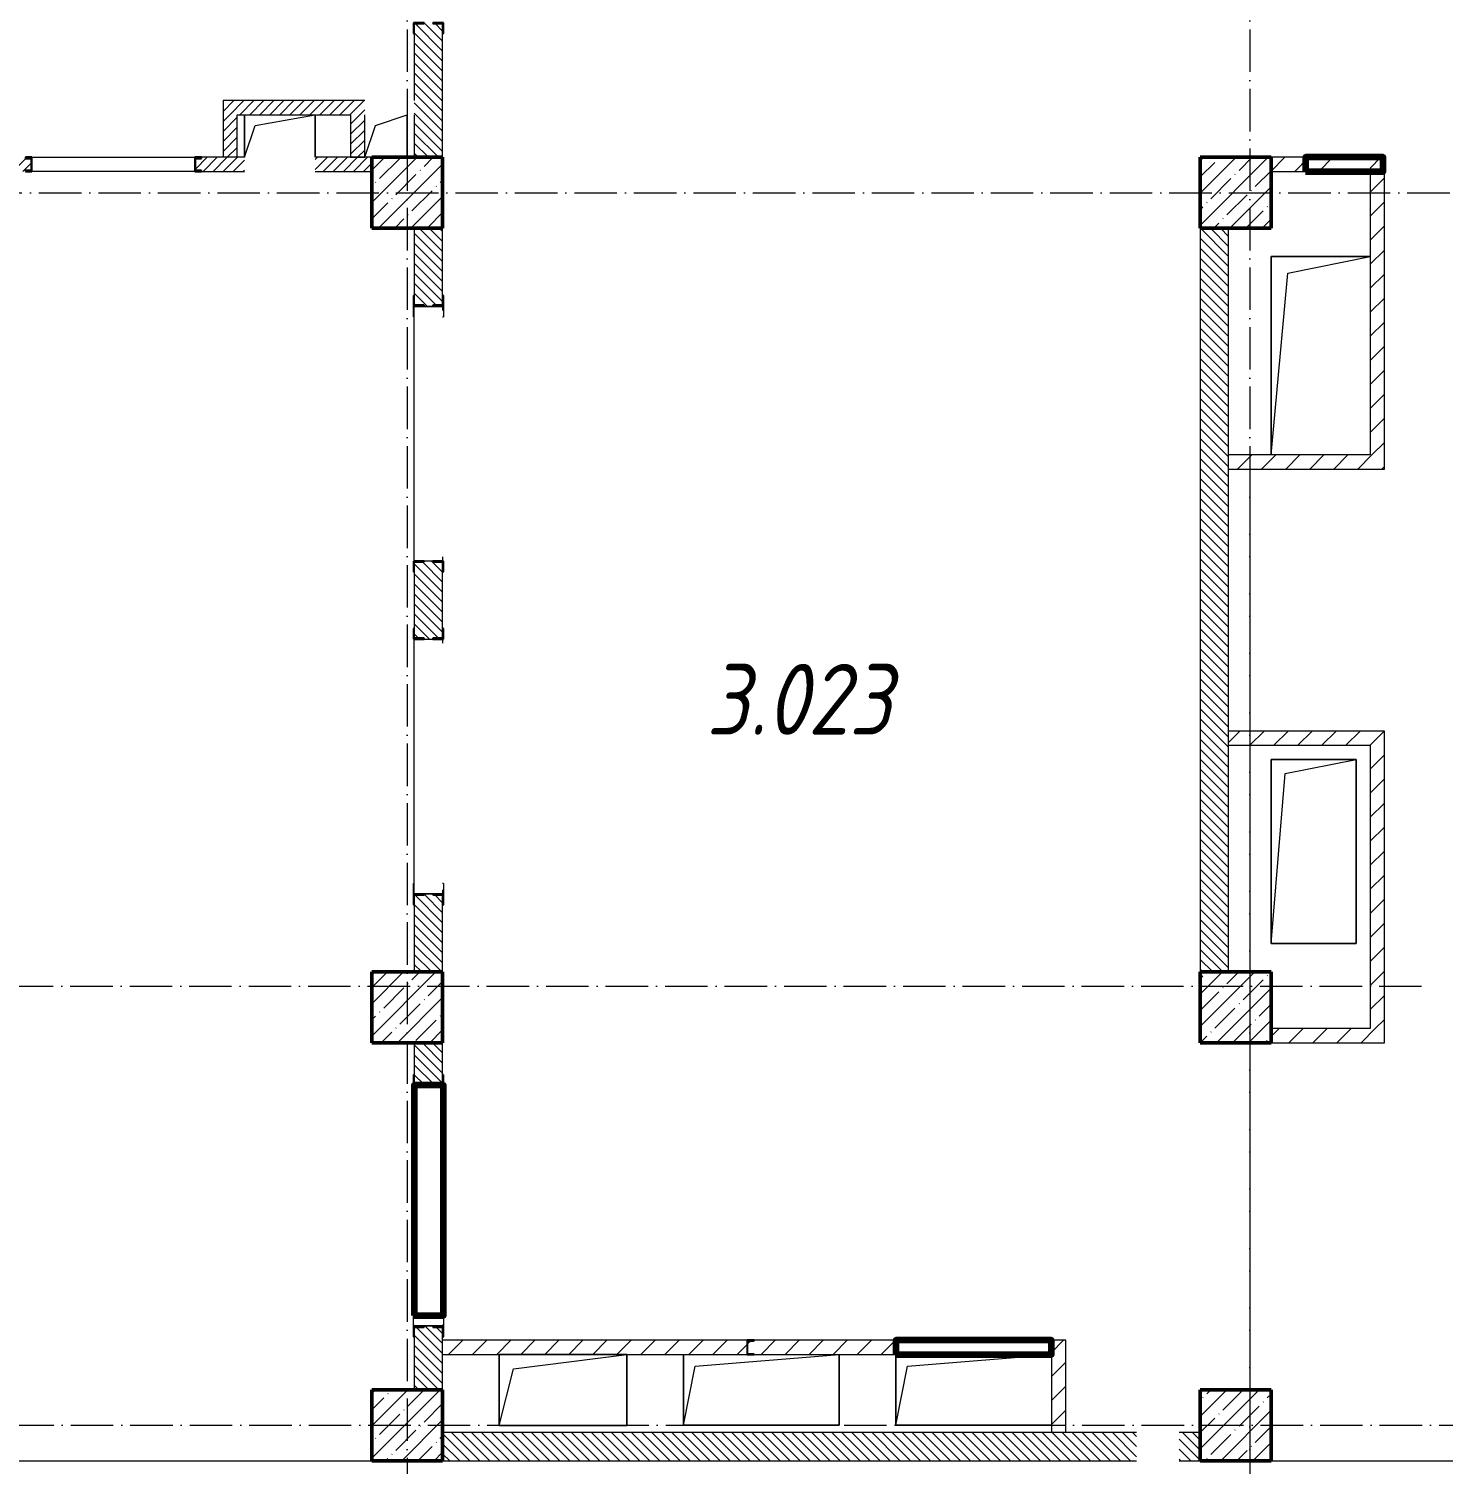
# Model space of a CAD drawing. Header units: millimetres. Extents: x -356862 to 418287, y 0 to 839748.
# Drawn here: x 222906 to 232895, y 501972 to 512105 of the extents above; entities that cross this region are included whole.
import ezdxf

# ---------------------------------------------------------------- set-up
doc = ezdxf.new("R2010")
doc.units = ezdxf.units.MM
doc.linetypes.add('50_200_ШТРИХ_1Т_ш5_п1_п1_', pattern=[700, 500, -100, 0, -100])
for name, color, linetype, lineweight in [('9.7) Заделка 956 шт', 6, 'Continuous', 158), ('A-FLOR-____-OTLN', 7, 'Continuous', 9), ('A-GENM-____-MCUT', 7, 'Continuous', 25), ('A-GENM-____-OTLN', 7, 'Continuous', 9), ('A-GENM-____-OTLN-1', 7, 'Continuous', 25), ('A-WALL-____-MCUT', 7, 'Continuous', 13), ('A-WALL-____-MCUT-3', 7, 'Continuous', 9), ('A-WALL-____-PATT-1', 7, 'Continuous', 9), ('A-WALL-FNSH-MCUT-1', 7, 'Continuous', 9), ('I-WALL-____-OTLN', 7, 'Continuous', 9), ('S-COLS-____-MCUT', 7, 'Continuous', 50), ('S-COLS-____-OTLN', 7, 'Continuous', 9), ('S-GRID-____-OTLN-1', 7, '50_200_ШТРИХ_1Т_ш5_п1_п1_', 9), ('Марки помещений', 7, 'Continuous', 9)]:
    doc.layers.add(name, color=color, linetype=linetype, lineweight=lineweight)
doc.styles.add('ISOCPEUR_I_2', font='isocpeui.ttf', dxfattribs={"width": 0.85, "height": 2.3})
pattern_1 = [(45, (142429.057, 459015.94), (-35.35534, 35.35534), [])]
pattern_2 = [(135, (142429.057, 459015.94), (-35.35534, -35.35534), [])]
pattern_3 = [(45, (-83150, -43231.04), (-114.04925, 114.04925), []), (45, (-83035.95, -43231.04), (-114.04925, 114.04925), [201.613, -40.323, 3.353, -36.97])]
pattern_4 = [(45, (-89000, -43231.04), (-114.04925, 114.04925), []), (45, (-88885.95, -43231.04), (-114.04925, 114.04925), [201.613, -40.323, 3.353, -36.97])]
pattern_5 = [(45, (142429.06, 459015.94), (-84.85281, 84.85281), [])]

# ---------------------------------------------------------------- blocks, each defined once
blk = doc.blocks.new('BSC_Колонна _Прямоугольная - 500х500-V36-АР1_План отверстий 3 этажа в осях 1-64_Ю-ЯЯ')
at = {"layer": 'S-COLS-____-OTLN'}
h = blk.add_hatch(dxfattribs=at)
h.set_pattern_fill('FP_44', color=256, style=0, pattern_type=2)
h.set_pattern_definition([(45, (-89000, -51931.04), (-114.04925, 114.04925), []), (45, (-88885.95, -51931.04), (-114.04925, 114.04925), [201.613, -40.323, 3.353, -36.97])])
h.paths.add_polyline_path([(-250, -250), (250, -250), (250, 250), (-250, 250)], flags=0)
at = {"layer": 'S-COLS-____-MCUT'}
for p, q in [((250, 250), (-250, 250)), ((-250, 250), (-250, -250)), ((250, -250), (250, 250)), ((-250, -250), (250, -250))]:
    blk.add_line(p, q, dxfattribs=at)
blk = doc.blocks.new('BSC_Колонна _Прямоугольная - 500х500-V37-АР1_План отверстий 3 этажа в осях 1-64_Ю-ЯЯ')
at = {"layer": 'S-COLS-____-OTLN'}
h = blk.add_hatch(dxfattribs=at)
h.set_pattern_fill('FP_45', color=256, style=0, pattern_type=2)
h.set_pattern_definition([(45, (-83150, -51931.04), (-114.04925, 114.04925), []), (45, (-83035.95, -51931.04), (-114.04925, 114.04925), [201.613, -40.323, 3.353, -36.97])])
h.paths.add_polyline_path([(-250, -250), (250, -250), (250, 250), (-250, 250)], flags=0)
at = {"layer": 'S-COLS-____-MCUT'}
for p, q in [((250, 250), (-250, 250)), ((-250, 250), (-250, -250)), ((250, -250), (250, 250)), ((-250, -250), (250, -250))]:
    blk.add_line(p, q, dxfattribs=at)
blk = doc.blocks.new('BSC_Колонна _Прямоугольная - 500х500-V54-АР1_План отверстий 3 этажа в осях 1-64_Ю-ЯЯ')
at = {"layer": 'S-COLS-____-OTLN'}
h = blk.add_hatch(dxfattribs=at)
h.set_pattern_fill('FP_62', color=256, style=0, pattern_type=2)
h.set_pattern_definition([(45, (-89000, -46181.04), (-114.04925, 114.04925), []), (45, (-88885.95, -46181.04), (-114.04925, 114.04925), [201.613, -40.323, 3.353, -36.97])])
h.paths.add_polyline_path([(-250, -250), (250, -250), (250, 250), (-250, 250)], flags=0)
at = {"layer": 'S-COLS-____-MCUT'}
for p, q in [((250, 250), (-250, 250)), ((-250, 250), (-250, -250)), ((250, -250), (250, 250)), ((-250, -250), (250, -250))]:
    blk.add_line(p, q, dxfattribs=at)
blk = doc.blocks.new('BSC_Колонна _Прямоугольная - 500х500-V55-АР1_План отверстий 3 этажа в осях 1-64_Ю-ЯЯ')
at = {"layer": 'S-COLS-____-OTLN'}
h = blk.add_hatch(dxfattribs=at)
h.set_pattern_fill('FP_63', color=256, style=0, pattern_type=2)
h.set_pattern_definition([(45, (-83150, -46181.04), (-114.04925, 114.04925), []), (45, (-83035.95, -46181.04), (-114.04925, 114.04925), [201.613, -40.323, 3.353, -36.97])])
h.paths.add_polyline_path([(-250, -250), (250, -250), (250, 250), (-250, 250)], flags=0)
at = {"layer": 'S-COLS-____-MCUT'}
for p, q in [((250, 250), (-250, 250)), ((-250, 250), (-250, -250)), ((250, -250), (250, 250)), ((-250, -250), (250, -250))]:
    blk.add_line(p, q, dxfattribs=at)
blk = doc.blocks.new('BSC_Колонна _Прямоугольная - 500х500-V120-АР1_План отверстий 3 этажа в осях 1-64_Ю-ЯЯ')
at = {"layer": 'S-COLS-____-OTLN'}
h = blk.add_hatch(dxfattribs=at)
h.set_pattern_fill('FP_125', color=256, style=0, pattern_type=2)
h.set_pattern_definition(pattern_3)
h.paths.add_polyline_path([(-250, -250), (250, -250), (250, 250), (-250, 250)], flags=0)
at = {"layer": 'S-COLS-____-MCUT'}
for p, q in [((250, 250), (-250, 250)), ((-250, 250), (-250, -250)), ((250, -250), (250, 250)), ((-250, -250), (250, -250))]:
    blk.add_line(p, q, dxfattribs=at)
blk = doc.blocks.new('BSC_Колонна _Прямоугольная - 500х500-V121-АР1_План отверстий 3 этажа в осях 1-64_Ю-ЯЯ')
at = {"layer": 'S-COLS-____-OTLN'}
h = blk.add_hatch(dxfattribs=at)
h.set_pattern_fill('FP_126', color=256, style=0, pattern_type=2)
h.set_pattern_definition(pattern_4)
h.paths.add_polyline_path([(-250, -250), (250, -250), (250, 250), (-250, 250)], flags=0)
at = {"layer": 'S-COLS-____-MCUT'}
for p, q in [((250, 250), (-250, 250)), ((-250, 250), (-250, -250)), ((250, -250), (250, 250)), ((-250, -250), (250, -250))]:
    blk.add_line(p, q, dxfattribs=at)
blk = doc.blocks.new('154_Фахверк_СКБ_Швеллер - Тип_100_3960-28515122-АР1_План отверстий 3 этажа в осях 1-64_Ю-ЯЯ')
at = {"layer": 'A-GENM-____-MCUT'}
for p, q in [((175, 50), (125, 50)), ((125, 50), (125, -50)), ((128, 47), (175, 47)), ((128, -47), (128, 47)), ((175, 47), (175, 50)), ((125, -50), (175, -50)), ((175, -47), (128, -47)), ((175, -50), (175, -47))]:
    blk.add_line(p, q, dxfattribs=at)
blk = doc.blocks.new('154_Стойка_СКБ_Швеллер - СМ-2180_100-28278414-АР1_План отверстий 3 этажа в осях 1-64_Ю-ЯЯ')
at = {"layer": 'A-GENM-____-MCUT'}
for p, q in [((171, 50), (125, 50)), ((125, 50), (125, -50)), ((129.5, 42.4), (171, 42.4)), ((129.5, -42.4), (129.5, 42.4)), ((171, 42.4), (171, 50)), ((125, -50), (171, -50)), ((171, -42.4), (129.5, -42.4)), ((171, -50), (171, -42.4))]:
    blk.add_line(p, q, dxfattribs=at)
blk = doc.blocks.new('154_Стойка_СКБ_Уголок - СМ-2180_200-28268025-АР1_План отверстий 3 этажа в осях 1-64_Ю-ЯЯ')
at = {"layer": 'A-GENM-____-MCUT'}
for p, q in [((125, 156), (125, 81)), ((200, 156), (125, 156)), ((131, 81), (131, 150)), ((131, 150), (200, 150)), ((200, 150), (200, 156)), ((125, 81), (131, 81)), ((131, 19), (125, 19)), ((125, 19), (125, -56)), ((131, -50), (131, 19)), ((125, -56), (200, -56)), ((200, -50), (131, -50)), ((200, -56), (200, -50))]:
    blk.add_line(p, q, dxfattribs=at)
blk = doc.blocks.new('154_Стойка_СКБ_Уголок - СМ-2480_200-28346303-АР1_План отверстий 3 этажа в осях 1-64_Ю-ЯЯ')
at = {"layer": 'A-GENM-____-MCUT'}
for p, q in [((125, 156), (125, 81)), ((200, 156), (125, 156)), ((131, 81), (131, 150)), ((131, 150), (200, 150)), ((200, 150), (200, 156)), ((125, 81), (131, 81)), ((131, 19), (125, 19)), ((125, 19), (125, -56)), ((131, -50), (131, 19)), ((125, -56), (200, -56)), ((200, -50), (131, -50)), ((200, -56), (200, -50))]:
    blk.add_line(p, q, dxfattribs=at)
blk = doc.blocks.new('Стойка_Влож_Полоса боковая - Полоса-V164-АР1_План отверстий 3 этажа в осях 1-64_Ю-ЯЯ')
at = {"layer": 'A-GENM-____-OTLN'}
for p, q in [((-5, 60), (0, 60)), ((-5, -60), (-5, 60)), ((0, 31), (0, -31)), ((0, -60), (-5, -60))]:
    blk.add_line(p, q, dxfattribs=at)
blk = doc.blocks.new('Стойка_Влож_Уголок_Опорный - Уголок-28213941-АР1_План отверстий 3 этажа в осях 1-64_Ю-ЯЯ')
at = {"layer": 'A-GENM-____-OTLN'}
for p, q in [((-212, -6), (-212, 0)), ((0, 0), (0, -6)), ((-212, -75), (-212, -6)), ((-212, -6), (-206, -6)), ((-212, -75), (-206, -75)), ((-6, -6), (0, -6)), ((-6, -75), (0, -75)), ((0, -6), (0, -75))]:
    blk.add_line(p, q, dxfattribs=at)
blk = doc.blocks.new('Фахверк_СКБ_Уголок - 200_3960-28268576-АР1_План отверстий 3 этажа в осях 1-64_Ю-ЯЯ')
at = {"layer": 'A-GENM-____-MCUT'}
for p, q in [((200, 156), (125, 156)), ((125, 156), (125, 81)), ((131, 81), (131, 150)), ((131, 150), (200, 150)), ((200, 150), (200, 156)), ((125, 81), (131, 81)), ((131, 19), (125, 19)), ((125, 19), (125, -56)), ((131, -50), (131, 19)), ((125, -56), (200, -56)), ((200, -50), (131, -50)), ((200, -56), (200, -50))]:
    blk.add_line(p, q, dxfattribs=at)
blk = doc.blocks.new('АР_Перемычка - АР_Перемычка-28729843-АР1_План отверстий 3 этажа в осях 1-64_Ю-ЯЯ')
at = {"layer": 'A-GENM-____-OTLN'}
blk.add_line((-400, -100), (-392, -100), dxfattribs=at)
blk = doc.blocks.new('Фахверк_СКБ_Уголок - 200_3550-28267367-АР1_План отверстий 3 этажа в осях 1-64_Ю-ЯЯ')
at = {"layer": 'A-GENM-____-MCUT'}
for p, q in [((200, 156), (125, 156)), ((125, 156), (125, 81)), ((131, 81), (131, 150)), ((131, 150), (200, 150)), ((200, 150), (200, 156)), ((125, 81), (131, 81)), ((131, 19), (125, 19)), ((125, 19), (125, -56)), ((131, -50), (131, 19)), ((125, -56), (200, -56)), ((200, -50), (131, -50)), ((200, -56), (200, -50))]:
    blk.add_line(p, q, dxfattribs=at)
blk = doc.blocks.new('AR_Отверстие прямоугольное _в плите_ - AR_Отверстие прямоугольное _в плите_-30459267-АР1_План отверстий 3 этажа в осях 1-64_Ю-ЯЯ')
at = {"layer": 'A-GENM-____-OTLN'}
for p, q in [((-250, 150), (-250, -150)), ((-175, 75), (250, 150)), ((250, -150), (250, 150)), ((-250, -150), (-175, 75))]:
    blk.add_line(p, q, dxfattribs=at)
blk = doc.blocks.new('AR_Отверстие прямоугольное _в плите_ - AR_Отверстие прямоугольное _в плите_-30552542-АР1_План отверстий 3 этажа в осях 1-64_Ю-ЯЯ')
at = {"layer": 'A-GENM-____-OTLN'}
for p, q in [((350, 700), (-350, 700)), ((-350, 700), (-350, -700)), ((-233, 583), (350, 700)), ((-350, -700), (-233, 583))]:
    blk.add_line(p, q, dxfattribs=at)
blk = doc.blocks.new('AR_Отверстие прямоугольное _в плите_ - AR_Отверстие прямоугольное _в плите_-30552544-АР1_План отверстий 3 этажа в осях 1-64_Ю-ЯЯ')
at = {"layer": 'A-GENM-____-OTLN'}
for p, q in [((300, 650), (-300, 650)), ((-300, 650), (-300, -650)), ((-200, 550), (300, 650)), ((300, -650), (300, 650)), ((-300, -650), (-200, 550)), ((-300, -650), (300, -650))]:
    blk.add_line(p, q, dxfattribs=at)
blk = doc.blocks.new('AR_Отверстие прямоугольное _в плите_ - AR_Отверстие прямоугольное _в плите_-30459338-АР1_План отверстий 3 этажа в осях 1-64_Ю-ЯЯ')
at = {"layer": 'A-GENM-____-OTLN'}
for p, q in [((-75, 75), (150, 150)), ((150, -150), (150, 150)), ((-150, -150), (-75, 75))]:
    blk.add_line(p, q, dxfattribs=at)
blk = doc.blocks.new('AR_Отверстие прямоугольное _в плите_ - AR_Отверстие прямоугольное _в плите_-30552730-АР1_План отверстий 3 этажа в осях 1-64_Ю-ЯЯ')
at = {"layer": 'A-GENM-____-OTLN'}
for p, q in [((450, 250), (-450, 250)), ((-450, 250), (-450, -250)), ((-350, 150), (450, 250)), ((450, -250), (450, 250)), ((-450, -250), (-350, 150)), ((-450, -250), (450, -250))]:
    blk.add_line(p, q, dxfattribs=at)
blk = doc.blocks.new('AR_Отверстие прямоугольное _в плите_ - AR_Отверстие прямоугольное _в плите_-V202-АР1_План отверстий 3 этажа в осях 1-64_Ю-ЯЯ')
at = {"layer": 'A-GENM-____-OTLN'}
for p, q in [((-550, 250), (-550, -250)), ((-467, 167), (550, 250)), ((550, -250), (550, 250)), ((-550, -250), (-467, 167)), ((-550, -250), (550, -250))]:
    blk.add_line(p, q, dxfattribs=at)
blk = doc.blocks.new('AR_Отверстие прямоугольное _в плите_ - AR_Отверстие прямоугольное _в плите_-V203-АР1_План отверстий 3 этажа в осях 1-64_Ю-ЯЯ')
at = {"layer": 'A-GENM-____-OTLN'}
for p, q in [((-550, 250), (-550, -250)), ((-467, 167), (550, 250)), ((-550, -250), (-467, 167)), ((-550, -250), (550, -250))]:
    blk.add_line(p, q, dxfattribs=at)
blk = doc.blocks.new('BSC_Колонна _Прямоугольная - 500х500-V144-АР1_План отверстий 3 этажа в осях 1-64_А-ГГ')
at = {"layer": 'S-COLS-____-OTLN'}
h = blk.add_hatch(dxfattribs=at)
h.set_pattern_fill('FP_167', color=256, style=0, pattern_type=2)
h.set_pattern_definition(pattern_3)
h.paths.add_polyline_path([(-250, -250), (250, -250), (250, 250), (-250, 250)], flags=0)
at = {"layer": 'S-COLS-____-MCUT'}
for p, q in [((250, 250), (-250, 250)), ((-250, 250), (-250, -250)), ((250, -250), (250, 250)), ((-250, -250), (250, -250))]:
    blk.add_line(p, q, dxfattribs=at)
blk = doc.blocks.new('BSC_Колонна _Прямоугольная - 500х500-V145-АР1_План отверстий 3 этажа в осях 1-64_А-ГГ')
at = {"layer": 'S-COLS-____-OTLN'}
h = blk.add_hatch(dxfattribs=at)
h.set_pattern_fill('FP_168', color=256, style=0, pattern_type=2)
h.set_pattern_definition(pattern_4)
h.paths.add_polyline_path([(-250, -250), (250, -250), (250, 250), (-250, 250)], flags=0)
at = {"layer": 'S-COLS-____-MCUT'}
for p, q in [((250, 250), (-250, 250)), ((-250, 250), (-250, -250)), ((250, -250), (250, 250)), ((-250, -250), (250, -250))]:
    blk.add_line(p, q, dxfattribs=at)

msp = doc.modelspace()

# ---------------------------------------------------------------- hatches: boundary and pattern name
at = {"layer": 'A-WALL-____-PATT-1'}
h = msp.add_hatch(dxfattribs=at)
h.set_pattern_fill('FP_9', color=256, style=0, pattern_type=2)
h.set_pattern_definition(pattern_2)
h.paths.add_polyline_path([(225829.0567, 511196.983), (225829.0567, 512140.983), (225760.0567, 512140.983), (225760.0567, 512146.983), (225698.0567, 512146.983), (225698.0567, 512140.983), (225629.0567, 512140.983), (225629.0567, 511196.983)], flags=0)
h.paths.add_polyline_path([(225760.0567, 513296.983), (225760.0567, 513302.983), (225829.0567, 513302.983), (225829.0567, 513711.983), (225629.0567, 513711.983), (225629.0567, 513302.983), (225698.0567, 513302.983), (225698.0567, 513296.983)], flags=0)
h.paths.add_polyline_path([(225629.0567, 513961.983), (225829.0567, 513961.983), (225829.0567, 514196.983), (225629.0567, 514196.983)], flags=0)
h = msp.add_hatch(dxfattribs=at)
h.set_pattern_fill('FP_8', color=256, style=0, pattern_type=2)
h.set_pattern_definition(pattern_1)
h.paths.add_polyline_path([(225179.0567, 511496.983), (225279.0567, 511496.983), (225279.0567, 511596.983), (224279.0567, 511596.983), (224279.0567, 511496.983), (224379.0567, 511496.983)], flags=0)
h = msp.add_hatch(dxfattribs=at)
h.set_pattern_fill('FP_8', color=256, style=0, pattern_type=2)
h.set_pattern_definition(pattern_1)
h.paths.add_polyline_path([(224379.0567, 511196.983), (224379.0567, 511496.983), (224279.0567, 511496.983), (224279.0567, 511196.983)], flags=0)
h = msp.add_hatch(dxfattribs=at)
h.set_pattern_fill('FP_8', color=256, style=0, pattern_type=2)
h.set_pattern_definition(pattern_1)
h.paths.add_polyline_path([(225279.0567, 511196.983), (225279.0567, 511496.983), (225179.0567, 511496.983), (225179.0567, 511196.983)], flags=0)
h = msp.add_hatch(dxfattribs=at)
h.set_pattern_fill('FP_8', color=256, style=0, pattern_type=2)
h.set_pattern_definition(pattern_1)
h.paths.add_polyline_path([(224329.0567, 511096.983), (224329.0567, 511196.983), (224125.0567, 511196.983), (224125.0567, 511189.383), (224083.5567, 511189.383), (224083.5567, 511104.583), (224125.0567, 511104.583), (224125.0567, 511096.983)], flags=0)
h.paths.add_polyline_path([(222883.0567, 511096.983), (222883.0567, 511104.583), (222924.5567, 511104.583), (222924.5567, 511189.383), (222883.0567, 511189.383), (222883.0567, 511196.983), (220229.0567, 511196.983), (220229.0567, 511193.983), (220182.0567, 511193.983), (220182.0567, 511099.983), (220229.0567, 511099.983), (220229.0567, 511096.983)], flags=0)
h.paths.add_polyline_path([(220179.0567, 511096.983), (220179.0567, 511196.983), (217429.0567, 511196.983), (217429.0567, 511096.983), (218415.9952, 511096.983)], flags=0)
h = msp.add_hatch(dxfattribs=at)
h.set_pattern_fill('FP_8', color=256, style=0, pattern_type=2)
h.set_pattern_definition(pattern_1)
h.paths.add_polyline_path([(225329.0567, 511096.983), (225329.0567, 511196.983), (224929.0567, 511196.983), (224929.0567, 511096.983)], flags=0)
h.paths.add_polyline_path([(224429.0567, 511096.983), (224429.0567, 511196.983), (224329.0567, 511196.983), (224329.0567, 511096.983)], flags=0)
h = msp.add_hatch(dxfattribs=at)
h.set_pattern_fill('FP_7', color=256, style=0, pattern_type=2)
h.set_pattern_definition(pattern_5)
h.paths.add_polyline_path([(232129.0567, 511096.983), (232129.0567, 511196.983), (231679.0567, 511196.983), (231679.0567, 511096.983)], flags=0)
h.paths.add_polyline_path([(232379.0567, 511096.983), (232479.0567, 511096.983), (232479.0567, 511196.983), (232379.0567, 511196.983)], flags=0)
h = msp.add_hatch(dxfattribs=at)
h.set_pattern_fill('FP_7', color=256, style=0, pattern_type=2)
h.set_pattern_definition(pattern_5)
h.paths.add_polyline_path([(232379.0567, 509096.983), (232479.0567, 509096.983), (232479.0567, 511096.983), (232379.0567, 511096.983)], flags=0)
h = msp.add_hatch(dxfattribs=at)
h.set_pattern_fill('FP_9', color=256, style=0, pattern_type=2)
h.set_pattern_definition(pattern_2)
h.paths.add_polyline_path([(225829.0567, 505446.983), (225829.0567, 505990.983), (225760.0567, 505990.983), (225760.0567, 505996.983), (225698.0567, 505996.983), (225698.0567, 505990.983), (225629.0567, 505990.983), (225629.0567, 505446.983), (225789.0567, 505446.983)], flags=0)
h.paths.add_polyline_path([(225698.0567, 507796.983), (225760.0567, 507796.983), (225760.0567, 507802.983), (225829.0567, 507802.983), (225829.0567, 508340.983), (225760.0567, 508340.983), (225760.0567, 508346.983), (225698.0567, 508346.983), (225698.0567, 508340.983), (225629.0567, 508340.983), (225629.0567, 507802.983), (225698.0567, 507802.983)], flags=0)
h.paths.add_polyline_path([(225698.0567, 510146.983), (225760.0567, 510146.983), (225760.0567, 510152.983), (225829.0567, 510152.983), (225829.0567, 510696.983), (225629.0567, 510696.983), (225629.0567, 510152.983), (225698.0567, 510152.983)], flags=0)
h = msp.add_hatch(dxfattribs=at)
h.set_pattern_fill('FP_9', color=256, style=0, pattern_type=2)
h.set_pattern_definition(pattern_2)
h.paths.add_polyline_path([(231379.0567, 505446.983), (231379.0567, 510696.983), (231179.0567, 510696.983), (231179.0567, 505446.983)], flags=0)
h = msp.add_hatch(dxfattribs=at)
h.set_pattern_fill('FP_7', color=256, style=0, pattern_type=2)
h.set_pattern_definition(pattern_5)
h.paths.add_polyline_path([(231379.0567, 508996.983), (232479.0567, 508996.983), (232479.0567, 509096.983), (231379.0567, 509096.983)], flags=0)
h = msp.add_hatch(dxfattribs=at)
h.set_pattern_fill('FP_7', color=256, style=0, pattern_type=2)
h.set_pattern_definition(pattern_5)
h.paths.add_polyline_path([(232379.0567, 507046.983), (232379.0567, 507146.983), (231379.0567, 507146.983), (231379.0567, 507046.983)], flags=0)
h = msp.add_hatch(dxfattribs=at)
h.set_pattern_fill('FP_7', color=256, style=0, pattern_type=2)
h.set_pattern_definition(pattern_5)
h.paths.add_polyline_path([(232379.0567, 505046.983), (232479.0567, 505046.983), (232479.0567, 507146.983), (232379.0567, 507146.983), (232379.0567, 506552.4831)], flags=0)
h = msp.add_hatch(dxfattribs=at)
h.set_pattern_fill('FP_7', color=256, style=0, pattern_type=2)
h.set_pattern_definition(pattern_5)
h.paths.add_polyline_path([(231679.0567, 504946.983), (232479.0567, 504946.983), (232479.0567, 505046.983), (231679.0567, 505046.983)], flags=0)
h = msp.add_hatch(dxfattribs=at)
h.set_pattern_fill('FP_9', color=256, style=0, pattern_type=2)
h.set_pattern_definition(pattern_2)
h.paths.add_polyline_path([(225829.0567, 502496.983), (225829.0567, 502940.983), (225760.0567, 502940.983), (225760.0567, 502946.983), (225698.0567, 502946.983), (225698.0567, 502940.983), (225629.0567, 502940.983), (225629.0567, 502496.983), (225789.0567, 502496.983)], flags=0)
h.paths.add_polyline_path([(225698.0567, 504646.983), (225760.0567, 504646.983), (225760.0567, 504652.983), (225829.0567, 504652.983), (225829.0567, 504946.983), (225629.0567, 504946.983), (225629.0567, 504652.983), (225698.0567, 504652.983)], flags=0)
h = msp.add_hatch(dxfattribs=at)
h.set_pattern_fill('FP_7', color=256, style=0, pattern_type=2)
h.set_pattern_definition(pattern_5)
h.paths.add_polyline_path([(225829.0567, 502746.983), (227979.0567, 502746.983), (227979.0567, 502846.983), (225829.0567, 502846.983)], flags=0)
h.paths.add_polyline_path([(228029.0567, 502746.983), (229079.0567, 502746.983), (229079.0567, 502846.983), (228029.0567, 502846.983), (228029.0567, 502843.983), (227982.0567, 502843.983), (227982.0567, 502749.983), (228029.0567, 502749.983)], flags=0)
h = msp.add_hatch(dxfattribs=at)
h.set_pattern_fill('FP_7', color=256, style=0, pattern_type=2)
h.set_pattern_definition(pattern_5)
h.paths.add_polyline_path([(230229.0567, 502196.983), (230229.0567, 502846.983), (230129.0567, 502846.983), (230129.0567, 502196.983)], flags=0)
h = msp.add_hatch(dxfattribs=at)
h.set_pattern_fill('FP_9', color=256, style=0, pattern_type=2)
h.set_pattern_definition(pattern_2)
h.paths.add_polyline_path([(231029.0567, 501996.983), (231179.0567, 501996.983), (231179.0567, 502196.983), (231029.0567, 502196.983)], flags=0)
h.paths.add_polyline_path([(230729.0567, 501996.983), (230729.0567, 502196.983), (225829.0567, 502196.983), (225829.0567, 501996.983), (227253.3166, 501996.983)], flags=0)
h = msp.add_hatch(dxfattribs=at)
h.set_pattern_fill('FP_6', color=256, style=0, pattern_type=2)
h.set_pattern_definition(pattern_2)
h.paths.add_polyline_path([(231029.0567, 501996.983), (231179.0567, 501996.983), (231179.0567, 502196.983), (231029.0567, 502196.983)], flags=0)
h.paths.add_polyline_path([(230729.0567, 501996.983), (230729.0567, 502196.983), (225829.0567, 502196.983), (225829.0567, 501996.983), (227253.6656, 501996.983)], flags=0)

# ---------------------------------------------------------------- linework, layer by layer
at = {"layer": '9.7) Заделка 956 шт'}
for points in [[(231921.2837, 511096.983), (232471.2837, 511096.983), (232471.2837, 511196.983), (231921.2837, 511196.983)], [(225629.0567, 503021.983), (225835.0567, 503021.983), (225835.0567, 504646.983), (225629.0567, 504646.983)], [(229029.0567, 502746.983), (230129.0567, 502746.983), (230129.0567, 502846.983), (229029.0567, 502846.983)]]:
    msp.add_lwpolyline(points, close=True, dxfattribs=at)
at = {"layer": 'A-FLOR-____-OTLN'}
for p, q in [((224429.0567, 511196.983), (224429.0567, 511496.983)), ((224929.0567, 511496.983), (224929.0567, 511196.983)), ((225579.0567, 511496.983), (225579.0567, 511196.983)), ((231679.0567, 510496.983), (232379.0567, 510496.983)), ((231679.0567, 509096.983), (231679.0567, 510496.983)), ((231679.0567, 506946.983), (232279.0567, 506946.983)), ((231679.0567, 505646.983), (231679.0567, 506946.983)), ((232279.0567, 506946.983), (232279.0567, 505646.983)), ((232279.0567, 505646.983), (231679.0567, 505646.983)), ((226229.0567, 502745.733), (227129.0567, 502745.733)), ((226229.0567, 502245.733), (226229.0567, 502745.733)), ((227129.0567, 502745.733), (227129.0567, 502245.733)), ((227529.0567, 502246.983), (227529.0567, 502746.983)), ((228629.0567, 502746.983), (228629.0567, 502246.983)), ((229029.0567, 502246.983), (229029.0567, 502746.983)), ((227129.0567, 502245.733), (226229.0567, 502245.733)), ((228629.0567, 502246.983), (227529.0567, 502246.983)), ((230129.0567, 502246.983), (229029.0567, 502246.983)), ((221529.0567, 501996.983), (225329.0567, 501996.983)), ((221529.0567, 501996.983), (225329.0567, 501996.983)), ((231679.0567, 501996.983), (235129.0567, 501996.983)), ((231679.0567, 501996.983), (235129.0567, 501996.983))]:
    msp.add_line(p, q, dxfattribs=at)
at = {"layer": 'A-WALL-____-MCUT'}
for p, q in [((225629.0567, 512071.983), (225629.0567, 511596.983)), ((225829.0567, 511196.983), (225829.0567, 512071.983)), ((225629.0567, 511496.983), (225629.0567, 511196.983)), ((225629.0567, 510696.983), (225629.0567, 510221.983)), ((225829.0567, 510221.983), (225829.0567, 510696.983)), ((231179.0567, 510696.983), (231179.0567, 505446.983)), ((231379.0567, 505446.983), (231379.0567, 510696.983)), ((225629.0567, 508271.983), (225629.0567, 507871.983)), ((225760.0567, 508346.983), (225698.0567, 508346.983)), ((225829.0567, 507871.983), (225829.0567, 508271.983)), ((225698.0567, 507796.983), (225760.0567, 507796.983)), ((225629.0567, 505921.983), (225629.0567, 505446.983)), ((225829.0567, 505446.983), (225829.0567, 505921.983)), ((225629.0567, 504946.983), (225629.0567, 504721.983)), ((225829.0567, 504721.983), (225829.0567, 504946.983)), ((225698.0567, 504646.983), (225760.0567, 504646.983)), ((225629.0567, 502871.983), (225629.0567, 502496.983)), ((225829.0567, 502496.983), (225829.0567, 502871.983)), ((230729.0567, 502196.983), (225829.0567, 502196.983)), ((231179.0567, 502196.983), (231029.0567, 502196.983)), ((225829.0567, 501996.983), (230729.0567, 501996.983)), ((231029.0567, 501996.983), (231179.0567, 501996.983))]:
    msp.add_line(p, q, dxfattribs=at)
at = {"layer": 'A-WALL-____-MCUT-3'}
for p, q in [((230729.0567, 502196.983), (225829.0567, 502196.983)), ((231179.0567, 502196.983), (231029.0567, 502196.983)), ((225829.0567, 501996.983), (230729.0567, 501996.983)), ((231029.0567, 501996.983), (231179.0567, 501996.983))]:
    msp.add_line(p, q, dxfattribs=at)
at = {"layer": 'A-WALL-FNSH-MCUT-1'}
for p, q in [((225279.0567, 511596.983), (224279.0567, 511596.983)), ((224279.0567, 511596.983), (224279.0567, 511196.983)), ((224379.0567, 511496.983), (225179.0567, 511496.983)), ((224379.0567, 511196.983), (224379.0567, 511496.983)), ((225179.0567, 511496.983), (225179.0567, 511196.983)), ((225279.0567, 511196.983), (225279.0567, 511496.983)), ((224429.0567, 511196.983), (224125.0567, 511196.983)), ((225329.0567, 511196.983), (224929.0567, 511196.983)), ((225179.0567, 511196.983), (225279.0567, 511196.983)), ((232129.0567, 511196.983), (231679.0567, 511196.983)), ((232479.0567, 511196.983), (232379.0567, 511196.983)), ((232479.0567, 508996.983), (232479.0567, 511196.983)), ((224125.0567, 511096.983), (224429.0567, 511096.983)), ((224929.0567, 511096.983), (225329.0567, 511096.983)), ((231679.0567, 511096.983), (232129.0567, 511096.983)), ((232379.0567, 511096.983), (232379.0567, 509096.983)), ((232379.0567, 509096.983), (231379.0567, 509096.983)), ((231379.0567, 508996.983), (232479.0567, 508996.983)), ((232479.0567, 507146.983), (231379.0567, 507146.983)), ((231379.0567, 507046.983), (232379.0567, 507046.983)), ((232379.0567, 507046.983), (232379.0567, 505046.983)), ((232479.0567, 504946.983), (232479.0567, 507146.983)), ((232379.0567, 505046.983), (231679.0567, 505046.983)), ((231679.0567, 504946.983), (232479.0567, 504946.983)), ((227979.0567, 502846.983), (225829.0567, 502846.983)), ((229079.0567, 502846.983), (228029.0567, 502846.983)), ((230229.0567, 502846.983), (230129.0567, 502846.983)), ((230229.0567, 502196.983), (230229.0567, 502846.983)), ((225829.0567, 502746.983), (227979.0567, 502746.983)), ((228029.0567, 502746.983), (229079.0567, 502746.983)), ((230129.0567, 502746.983), (230129.0567, 502196.983))]:
    msp.add_line(p, q, dxfattribs=at)
at = {"layer": 'I-WALL-____-OTLN'}
for p, q in [((222929.0567, 511196.983), (224079.0567, 511196.983)), ((224079.0567, 511096.983), (222929.0567, 511096.983)), ((225629.0567, 508346.983), (225629.0567, 510146.983)), ((225829.0567, 510146.983), (225829.0567, 510116.983)), ((225829.0567, 508376.983), (225829.0567, 508346.983)), ((225629.0567, 505996.983), (225629.0567, 507796.983)), ((225829.0567, 507796.983), (225829.0567, 507766.983)), ((225829.0567, 506026.983), (225829.0567, 505996.983))]:
    msp.add_line(p, q, dxfattribs=at)
at = {"layer": 'S-GRID-____-OTLN-1', "color": 251, "ltscale": 0.6, "true_color": 0x636466}
for p, q in [((225579.0567, 549908.7924), (225579.0567, 498996.983)), ((231529.0567, 549908.7924), (231529.0567, 498996.983)), ((211635.5567, 510946.983), (246503.4633, 510946.983)), ((231529.0567, 508896.9006), (231529.0567, 454533.3346)), ((209755.8272, 505346.983), (232747.844, 505346.983)), ((216901.3712, 502246.983), (246363.6265, 502246.983)), ((216901.3712, 502246.983), (246363.6265, 502246.983))]:
    msp.add_line(p, q, dxfattribs=at)

# ---------------------------------------------------------------- block references
at = {"layer": 'A-GENM-____-OTLN'}
for name, p in [('AR_Отверстие прямоугольное _в плите_ - AR_Отверстие прямоугольное _в плите_-30459267-АР1_План отверстий 3 этажа в осях 1-64_Ю-ЯЯ', (224679.0567, 511346.983)), ('AR_Отверстие прямоугольное _в плите_ - AR_Отверстие прямоугольное _в плите_-30459338-АР1_План отверстий 3 этажа в осях 1-64_Ю-ЯЯ', (225429.0567, 511346.983)), ('AR_Отверстие прямоугольное _в плите_ - AR_Отверстие прямоугольное _в плите_-30552542-АР1_План отверстий 3 этажа в осях 1-64_Ю-ЯЯ', (232029.0567, 509796.983)), ('Стойка_Влож_Уголок_Опорный - Уголок-28213941-АР1_План отверстий 3 этажа в осях 1-64_Ю-ЯЯ', (225835.0567, 510146.983)), ('AR_Отверстие прямоугольное _в плите_ - AR_Отверстие прямоугольное _в плите_-30552544-АР1_План отверстий 3 этажа в осях 1-64_Ю-ЯЯ', (231979.0567, 506296.983)), ('AR_Отверстие прямоугольное _в плите_ - AR_Отверстие прямоугольное _в плите_-30552730-АР1_План отверстий 3 этажа в осях 1-64_Ю-ЯЯ', (226679.0567, 502495.733)), ('AR_Отверстие прямоугольное _в плите_ - AR_Отверстие прямоугольное _в плите_-V202-АР1_План отверстий 3 этажа в осях 1-64_Ю-ЯЯ', (228079.0567, 502496.983)), ('AR_Отверстие прямоугольное _в плите_ - AR_Отверстие прямоугольное _в плите_-V203-АР1_План отверстий 3 этажа в осях 1-64_Ю-ЯЯ', (229579.0567, 502496.983))]:
    msp.add_blockref(name, p, dxfattribs=at)
for name, p, rotation in [('АР_Перемычка - АР_Перемычка-28729843-АР1_План отверстий 3 этажа в осях 1-64_Ю-ЯЯ', (225729.0567, 510146.983), 269.9999999999999), ('Стойка_Влож_Полоса боковая - Полоса-V164-АР1_План отверстий 3 этажа в осях 1-64_Ю-ЯЯ', (225729.0567, 510146.983), 89.99999999999994), ('Стойка_Влож_Уголок_Опорный - Уголок-28213941-АР1_План отверстий 3 этажа в осях 1-64_Ю-ЯЯ', (225623.0567, 505996.983), 180), ('Стойка_Влож_Полоса боковая - Полоса-V164-АР1_План отверстий 3 этажа в осях 1-64_Ю-ЯЯ', (225729.0567, 505996.983), 269.9999999999999), ('Стойка_Влож_Уголок_Опорный - Уголок-28213941-АР1_План отверстий 3 этажа в осях 1-64_Ю-ЯЯ', (225623.0567, 502946.983), 180), ('Стойка_Влож_Полоса боковая - Полоса-V164-АР1_План отверстий 3 этажа в осях 1-64_Ю-ЯЯ', (225729.0567, 502946.983), 269.9999999999999)]:
    msp.add_blockref(name, p, dxfattribs=dict(at, rotation=rotation))
at = {"layer": 'A-GENM-____-OTLN-1'}
for name, p, rotation in [('154_Стойка_СКБ_Уголок - СМ-2180_200-28268025-АР1_План отверстий 3 этажа в осях 1-64_Ю-ЯЯ', (225679.0567, 512271.983), 269.9999999999999), ('154_Стойка_СКБ_Швеллер - СМ-2180_100-28278414-АР1_План отверстий 3 этажа в осях 1-64_Ю-ЯЯ', (223054.0567, 511146.983), 180), ('154_Стойка_СКБ_Уголок - СМ-2480_200-28346303-АР1_План отверстий 3 этажа в осях 1-64_Ю-ЯЯ', (225779.0567, 510021.983), 89.99999999999993), ('Фахверк_СКБ_Уголок - 200_3550-28267367-АР1_План отверстий 3 этажа в осях 1-64_Ю-ЯЯ', (225679.0567, 508471.983), 269.9999999999999), ('Фахверк_СКБ_Уголок - 200_3550-28267367-АР1_План отверстий 3 этажа в осях 1-64_Ю-ЯЯ', (225779.0567, 507671.983), 89.99999999999993), ('154_Стойка_СКБ_Уголок - СМ-2480_200-28346303-АР1_План отверстий 3 этажа в осях 1-64_Ю-ЯЯ', (225679.0567, 506121.983), 269.9999999999999), ('Фахверк_СКБ_Уголок - 200_3960-28268576-АР1_План отверстий 3 этажа в осях 1-64_Ю-ЯЯ', (225779.0567, 504521.983), 89.99999999999993), ('154_Стойка_СКБ_Уголок - СМ-2480_200-28346303-АР1_План отверстий 3 этажа в осях 1-64_Ю-ЯЯ', (225679.0567, 503071.983), 269.9999999999999)]:
    msp.add_blockref(name, p, dxfattribs=dict(at, rotation=rotation))
for name, p in [('154_Стойка_СКБ_Швеллер - СМ-2180_100-28278414-АР1_План отверстий 3 этажа в осях 1-64_Ю-ЯЯ', (223954.0567, 511146.983)), ('154_Фахверк_СКБ_Швеллер - Тип_100_3960-28515122-АР1_План отверстий 3 этажа в осях 1-64_Ю-ЯЯ', (227854.0567, 502796.983))]:
    msp.add_blockref(name, p, dxfattribs=at)
at = {"layer": 'S-COLS-____-OTLN'}
for name, p in [('BSC_Колонна _Прямоугольная - 500х500-V37-АР1_План отверстий 3 этажа в осях 1-64_Ю-ЯЯ', (225579.0567, 510946.983)), ('BSC_Колонна _Прямоугольная - 500х500-V36-АР1_План отверстий 3 этажа в осях 1-64_Ю-ЯЯ', (231429.0567, 510946.983)), ('BSC_Колонна _Прямоугольная - 500х500-V55-АР1_План отверстий 3 этажа в осях 1-64_Ю-ЯЯ', (225579.0567, 505196.983)), ('BSC_Колонна _Прямоугольная - 500х500-V54-АР1_План отверстий 3 этажа в осях 1-64_Ю-ЯЯ', (231429.0567, 505196.983)), ('BSC_Колонна _Прямоугольная - 500х500-V120-АР1_План отверстий 3 этажа в осях 1-64_Ю-ЯЯ', (225579.0567, 502246.983)), ('BSC_Колонна _Прямоугольная - 500х500-V144-АР1_План отверстий 3 этажа в осях 1-64_А-ГГ', (225579.0567, 502246.983)), ('BSC_Колонна _Прямоугольная - 500х500-V121-АР1_План отверстий 3 этажа в осях 1-64_Ю-ЯЯ', (231429.0567, 502246.983)), ('BSC_Колонна _Прямоугольная - 500х500-V145-АР1_План отверстий 3 этажа в осях 1-64_А-ГГ', (231429.0567, 502246.983))]:
    msp.add_blockref(name, p, dxfattribs=at)

# ---------------------------------------------------------------- texts
at = {"layer": 'Марки помещений', "insert": (227690.8405, 507621.6032), "char_height": 500, "width": 785.65375, "attachment_point": 1, "style": 'ISOCPEUR_I_2'}
msp.add_mtext('3.023', dxfattribs=at)

doc.saveas('drawing.dxf')
